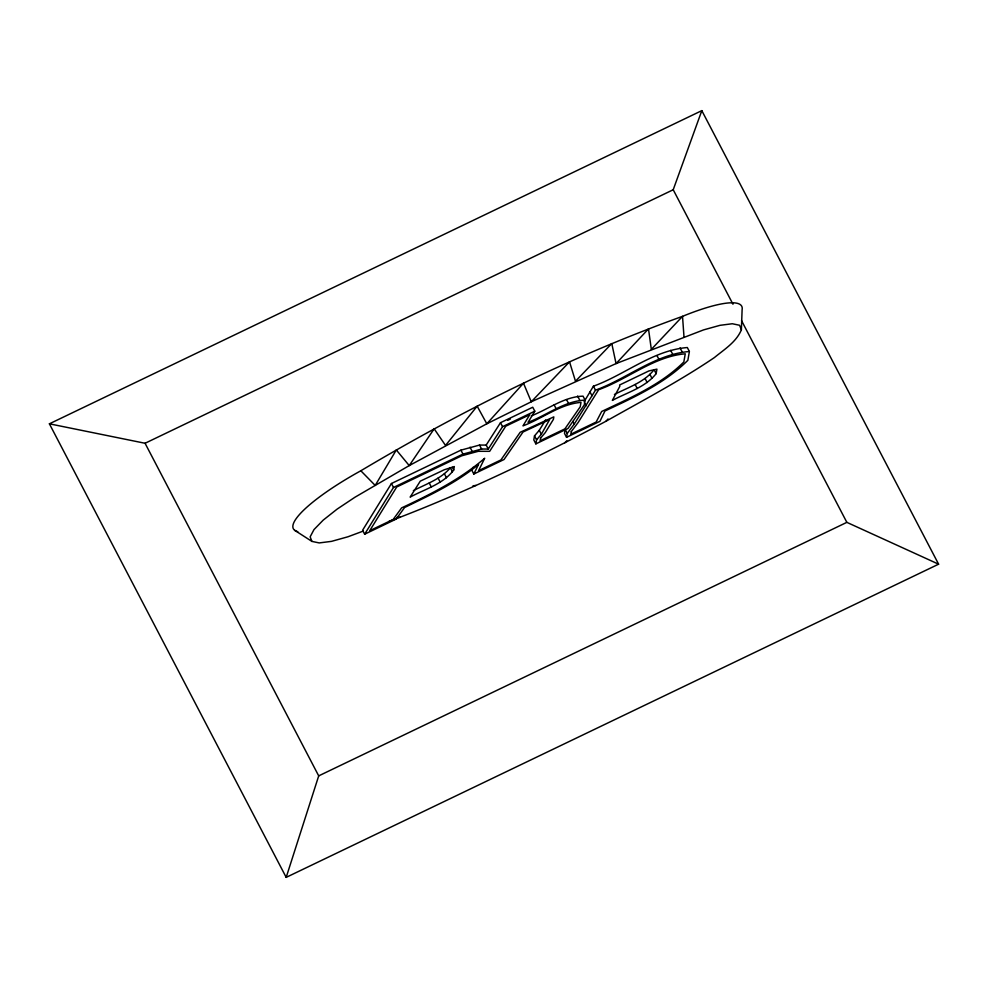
<?xml version="1.0" encoding="UTF-8"?>
<svg xmlns="http://www.w3.org/2000/svg" width="988" height="988" viewBox="0 0 988 988"><rect width="100%" height="100%" fill="white"/><g stroke="black" fill="none" stroke-linecap="round" stroke-linejoin="round"><path stroke-width="1.48" d="M388.84 521.528C463.508 493.358 535.607 458.741 606.002 421.234C642.484 400.659 679.67 381.072 714.386 357.57C724.278 349.419 736.233 342.132 741.383 329.831L742.111 309.689A96.589 20.229 -27.6 0 0 682.523 316.345C570.397 356.668 463.15 409.872 360.83 470.77A96.589 20.229 -27.6 0 0 297.783 531.668M453.714 470.004L454.319 466.546L444.254 469.769L420.271 481.168L410.144 497.112C425.013 489.048 443.13 484.132 453.714 470.004L452.343 467.361M545.685 419.863L539.287 430.286L534.508 435.869L533.804 439.932L535.866 443.884L568.014 428.459L584.266 404.957L585.106 400.128L583.044 396.163C564.383 396.596 548.266 409.267 531.334 415.837M535.866 443.884L536.583 439.833L541.362 434.251L549.637 419.567L523.047 431.991L504.016 459.531L473.808 474.03L471.745 470.078L473.091 467.324M566.556 437.326L567.248 433.399L574.213 424.161L595.492 390.149C626.972 378.75 655.168 354.186 689.389 351.506L687.858 360.311C664.615 383.529 634.296 397.201 604.977 410.971L599.975 421.283L566.556 437.326L564.494 433.374L565.173 429.434L567.248 433.399M656.143 373.649L656.934 369.142L648.857 370.945L619.649 384.974L619.797 386.357L612.35 400.399C627.306 392.384 645.226 387.506 656.143 373.649L654.081 369.685C644.201 382.368 628.195 387.37 614.425 394.447M286.187 877.369L318.704 775.876L145.063 443.266L49.4 423.815L286.187 877.369L938.6 564.185L701.813 110.631L49.4 423.815M145.063 443.266L673.211 189.745L701.813 110.631M473.808 474.03L478.538 464.409C456.481 482.823 430.286 495.037 404.635 507.474L396.188 519.071L364.646 534.212L362.584 530.247L391.446 483.503L460.914 450.158L479.526 445.069L486.182 445.082L500.496 422.703L532.73 407.229L534.804 411.193L528.037 422.37C546.833 415.232 564.506 400.943 585.106 400.128M584.056 401.82L593.418 386.197C624.898 374.798 653.105 350.221 687.327 347.541L689.389 351.506M364.646 534.212L393.508 487.455L462.989 454.11L481.601 449.034L488.257 449.046L502.559 426.668L534.804 411.193M606.002 421.234L608.04 418.974M564.728 442.883L566.853 440.722M413.367 490.616C426.174 484.034 440.747 479.118 450.355 467.83L452.418 471.782M507.659 420.345L510.327 419.06M318.704 775.876L846.852 522.356L938.6 564.185M363.325 531.05L347.986 536.768L331.523 541.362L319.223 542.931L311.924 541.399L294.708 530.334M473.03 485.787L476.043 485.454M397.127 517.379L400.214 517.292M360.83 470.77L375.205 485.429L396.312 449.948L409.23 465.595L486.812 423.79L531.272 401.783L616.055 363.584L703.542 329.906L720.017 325.324L732.318 323.743L739.604 325.274L741.383 329.831M673.211 189.745L732.985 304.242M741.519 320.606L846.852 522.356M680.053 347.862L682.128 351.814M670.667 350.37L672.742 354.334M657.008 355.668L659.07 359.632M649.869 374.304L651.932 378.256M645.09 378.552L647.152 382.504M635.148 384.505L637.211 388.457M593.418 386.197L595.492 390.149M589.922 391.767L591.985 395.719M584.748 403.141L586.119 405.784M577.572 396.027L579.647 399.992M566.544 399.597L568.606 403.561M572.842 421.518L574.213 424.161M554.144 404.895L556.207 408.847M539.287 430.286L541.362 434.251M534.508 435.869L536.583 439.833M500.496 422.703L502.559 426.668M486.182 445.082L488.257 449.046M479.526 445.069L481.601 449.034M470.004 447.194L472.066 451.158M460.914 450.158L462.989 454.11M444.427 473.82L446.49 477.784M438.104 478.081L440.166 482.045M429.237 482.996L431.299 486.948M391.446 483.503L393.508 487.455M311.924 541.399L310.146 536.842L313.986 529.593L323.2 520.133L337.143 509.104L354.89 497.273L409.23 465.595L434.152 428.817L445.539 445.44L477.167 406.167L486.812 423.79L523.492 383.208L531.272 401.783L569.533 361.83L575.485 381.22L611.782 343.54L616.055 363.584L648.499 328.881L651.327 349.382L682.523 316.345L684.017 337.192M540.609 438.067L540.14 440.759L564.901 428.878L580.228 406.772L580.993 402.388C560.085 404.043 542.251 418.665 522.998 425.865L529.753 414.688L505.708 426.223L489.665 451.331L478.278 451.306L461.705 455.801L396.707 486.998L369.722 530.704L393.199 519.429L401.622 507.881C430.892 494.161 460.062 479.551 484.7 458.234L478.587 470.659L500.928 459.939L520.182 432.287L553.836 416.862L553.404 419.369L545.253 432.633L540.609 438.067M571.286 431.595L570.829 434.214L596.122 422.074L601.667 411.49C630.505 397.719 660.849 384.888 683.832 361.966L685.264 353.803C653.735 356.52 627.738 379.219 598.654 389.704L578.141 422.518L571.286 431.595"/></g></svg>
